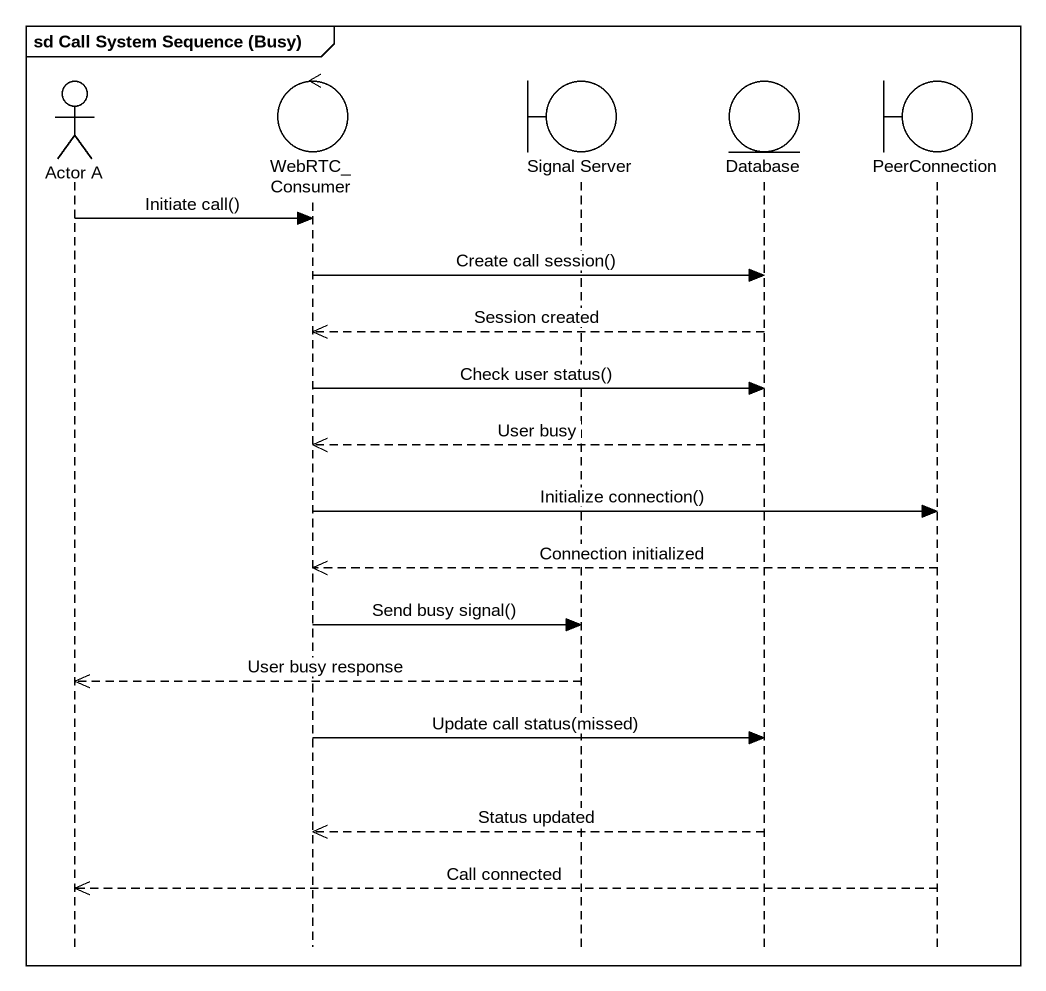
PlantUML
@startuml
mainframe sd Call System Sequence (Busy)
hide footbox
actor "Actor A" as Actor_A
control WebRTC_Consumer
boundary "Signal Server" as Signal_Server
entity "Database" as Database_
boundary PeerConnection

Actor_A -> WebRTC_Consumer : Initiate call()
WebRTC_Consumer -> Database_ : Create call session()
Database_ -->> WebRTC_Consumer : Session created
WebRTC_Consumer -> Database_ : Check user status()
Database_ -->> WebRTC_Consumer : User busy
WebRTC_Consumer -> PeerConnection : Initialize connection()
PeerConnection -->> WebRTC_Consumer : Connection initialized
WebRTC_Consumer -> Signal_Server : Send busy signal()
Signal_Server -->> Actor_A : User busy response
WebRTC_Consumer -> Database_ : Update call status(missed)
Database_ -->> WebRTC_Consumer : Status updated
PeerConnection -->> Actor_A : Call connected
@enduml
